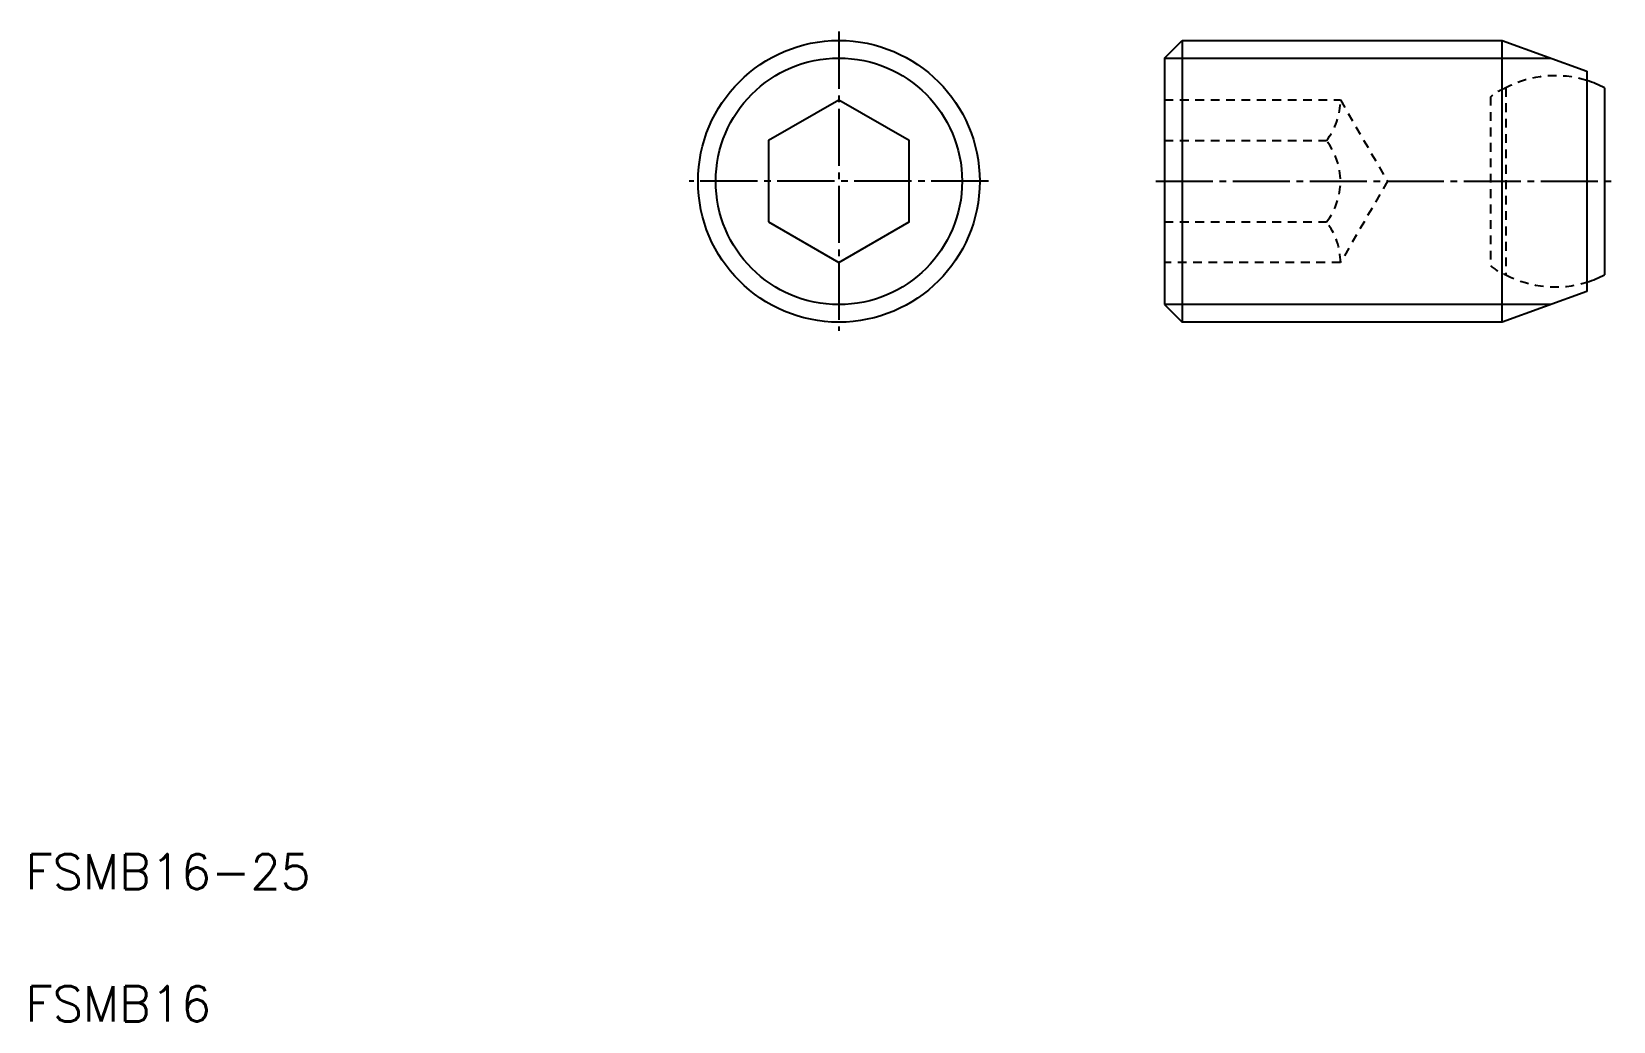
# Model space of a CAD drawing. Extents: x 5.3 to 95.2, y 5 to 61.2.
import ezdxf

# ---------------------------------------------------------------- set-up
doc = ezdxf.new("R2010")
doc.units = 0
doc.header["$LTSCALE"] = 0.25
doc.linetypes.add('CENTER', pattern=[17.5, 13, -1.5, 1.5, -1.5])
doc.linetypes.add('DASHED', pattern=[3.5, 2, -1.5])
doc.layers.get('0').update_dxf_attribs({"linetype": 'CONTINUOUS'})
doc.layers.add('CENTER', color=1, linetype='CENTER')
doc.styles.get("Standard").update_dxf_attribs({"font": 'txt.shx'})

msp = doc.modelspace()

# ---------------------------------------------------------------- linework, layer by layer
for p, q in [((69.714036, 59.706156), (70.714036, 60.706156)), ((70.714036, 60.706156), (88.909036, 60.706156)), ((70.714036, 60.706156), (70.714036, 44.706156)), ((88.909036, 44.706156), (88.909036, 60.706156)), ((88.909036, 60.706156), (93.718036, 58.956156)), ((69.714036, 59.706156), (69.714036, 45.706156)), ((93.718036, 58.956156), (93.718036, 46.456156)), ((94.714036, 58.012756), (94.714036, 47.399557)), ((72.014161, 55.015556), (72.014161, 55.015656)), ((74.314286, 55.015556), (74.314386, 55.015556)), ((93.718036, 46.456156), (88.909036, 44.706156)), ((69.714036, 45.706156), (70.714036, 44.706156)), ((88.909036, 44.706156), (70.714036, 44.706156))]:
    msp.add_line(p, q)
at = {"color": 3}
for p, q in [((69.714036, 59.706156), (91.657036, 59.706156)), ((91.657036, 45.706156), (69.714036, 45.706156))]:
    msp.add_line(p, q, dxfattribs=at)
at = {"color": 3, "linetype": 'DASHED'}
for p, q in [((89.114036, 58.012756), (89.114036, 47.399556)), ((69.714036, 57.324956), (79.714536, 57.324956)), ((79.714536, 57.324956), (82.380536, 52.706156)), ((88.238036, 57.508156), (88.238036, 47.904156)), ((69.714036, 55.015556), (78.914536, 55.015556)), ((82.380536, 52.706156), (79.714536, 48.087356)), ((69.714036, 50.396756), (78.914536, 50.396756)), ((79.714536, 48.087356), (69.714036, 48.087356))]:
    msp.add_line(p, q, dxfattribs=at)
msp.add_lwpolyline([(47.212512, 50.396156), (51.212512, 48.087156), (55.212512, 50.396156), (55.212512, 55.015156), (51.212512, 57.324156), (47.212512, 55.015156), (47.212512, 50.396156)])
msp.add_circle((51.212512, 52.706156), 8)
at = {"color": 3}
msp.add_circle((51.212512, 52.706156), 7, dxfattribs=at)
at = {"color": 3, "linetype": 'DASHED'}
for centre, radius, start, end in [((91.914036, 52.706156), 6, 72.512106, 117.817999), ((90.163036, 55.175456), 3.025, 110.28899, 129.543007), ((75.984036, 57.323856), 3.73, 321.768972, 0), ((75.980736, 52.706156), 3.73333, 321.787021, 38.213076), ((75.984036, 48.088556), 3.73, 0, 38.230781), ((90.163036, 50.236856), 3.025, 230.456975, 249.710993), ((91.914036, 52.706156), 6, 242.181983, 287.487991)]:
    msp.add_arc(centre, radius, start, end, dxfattribs=at)
for start, end in [(62.181861, 72.512106), (287.487991, 297.818139)]:
    msp.add_arc((91.914036, 52.706156), 6, start, end)
at = {"layer": 'CENTER'}
for p, q in [((51.212512, 61.206156), (51.212512, 44.206156)), ((59.712512, 52.706156), (42.712512, 52.706156)), ((69.214036, 52.706156), (95.218036, 52.706156))]:
    msp.add_line(p, q, dxfattribs=at)

# ---------------------------------------------------------------- texts
for s, p in [('FSMB16-25', (5, 12.5)), ('FSMB16', (5, 5))]:
    msp.add_text(s, height=2).set_placement(p)

doc.saveas('drawing.dxf')
